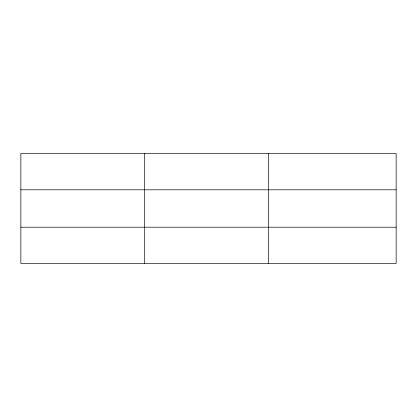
<?xml version="1.0" encoding="UTF-8"?>
<svg xmlns="http://www.w3.org/2000/svg" width="417" height="417" viewBox="0 0 417 417"><rect width="100%" height="100%" fill="white"/><g stroke="black" fill="none" stroke-linecap="round" stroke-linejoin="round"><path stroke-width="0.63" d="M144.699 263.513L144.699 153.487M268.548 263.513L268.548 153.487M396.15 189.798L396.15 153.487L20.85 153.487L20.85 263.513L396.15 263.513L396.15 189.798L20.85 189.798M20.85 227.202L396.15 227.202"/></g></svg>
